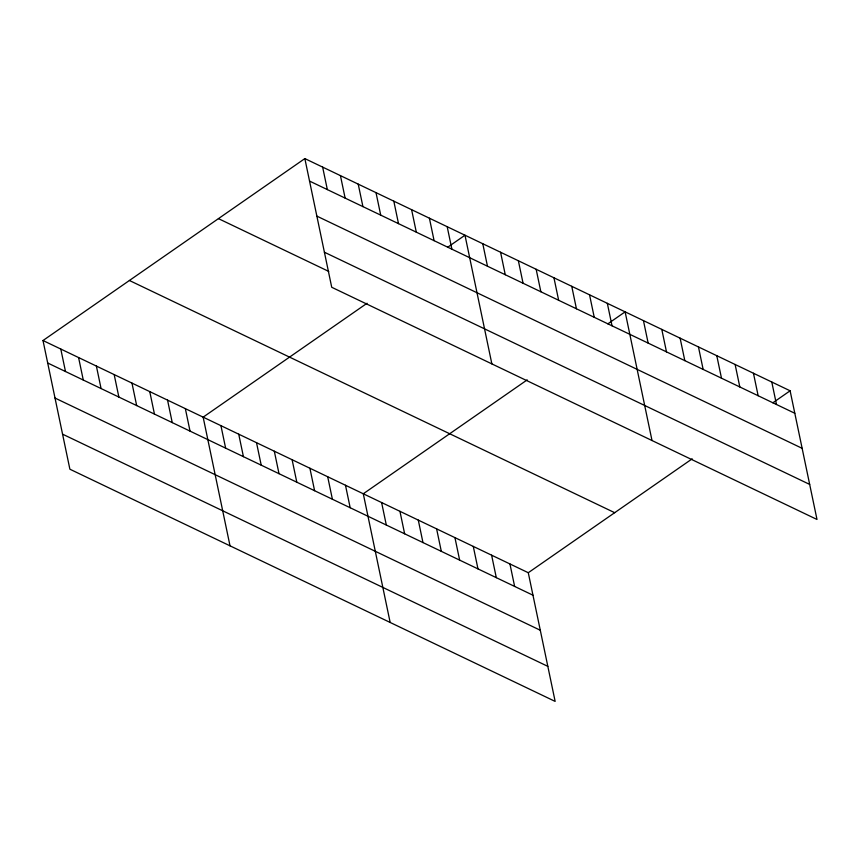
<?xml version="1.0" encoding="UTF-8"?>
<svg xmlns="http://www.w3.org/2000/svg" width="860" height="860" viewBox="0 0 860 860"><rect width="100%" height="100%" fill="white"/><g stroke="black" fill="none" stroke-linecap="round" stroke-linejoin="round"><path stroke-width="1.29" d="M43 340.528L528.276 572.728L555.151 701.405L69.886 469.205L43 340.528L304.848 158.595L790.114 390.795L817 519.472L331.723 287.272L304.848 158.595M367.059 303.257L203.143 417.154L230.018 545.831M447.705 247.228L464.981 235.221L491.866 363.898M527.191 379.883L363.285 493.78L390.16 622.457M607.837 323.854L625.123 311.847L652.009 440.524M528.276 572.728L692.192 458.831M772.839 402.802L790.114 390.795M309.536 181.073L794.812 413.273M316.856 216.118L802.133 448.318M324.403 252.227L809.679 484.427M218.44 218.633L328.756 271.416M129.409 280.489L614.685 512.689M47.698 363.006L532.974 595.206M55.018 398.051L540.295 630.251M62.565 434.16L547.831 666.36M771.786 382.023L776.483 404.501M753.457 373.251L758.144 395.729M735.117 364.479L739.815 386.957M716.788 355.707L721.486 378.185M698.46 346.935L703.147 369.413M680.12 338.163L684.818 360.641M661.791 329.391L666.489 351.869M643.452 320.619L648.15 343.097M607.332 303.333L612.03 325.811M589.541 294.819L594.238 317.297M571.75 286.305L576.437 308.783M553.947 277.791L558.645 300.269M536.156 269.277L540.854 291.755M518.365 260.763L523.063 283.241M500.574 252.249L505.271 274.727M482.783 243.735L487.469 266.213M447.189 226.707L451.887 249.185M509.937 563.956L514.635 586.434M429.398 218.193L434.096 240.671M491.608 555.184L496.306 577.662M411.607 209.679L416.304 232.157M473.279 546.412L477.977 568.89M393.815 201.165L398.502 223.643M454.94 537.64L459.638 560.118M376.013 192.651L380.711 215.129M436.611 528.868L441.309 551.346M358.222 184.137L362.92 206.615M418.283 520.096L422.969 542.574M340.431 175.623L345.129 198.101M399.943 511.324L404.641 533.802M322.64 167.109L327.337 189.587M381.614 502.552L386.312 525.03M345.483 485.266L350.181 507.744M327.692 476.752L332.39 499.23M309.901 468.238L314.599 490.716M292.11 459.724L296.808 482.202M274.318 451.21L279.005 473.688M256.517 442.696L261.214 465.174M238.725 434.182L243.423 456.66M220.934 425.668L225.632 448.146M185.351 408.64L190.038 431.118M167.549 400.126L172.247 422.604M149.758 391.612L154.456 414.09M131.967 383.098L136.665 405.576M114.176 374.584L118.873 397.062M96.384 366.07L101.071 388.548M78.582 357.556L83.28 380.034M60.791 349.042L65.489 371.52"/></g></svg>
